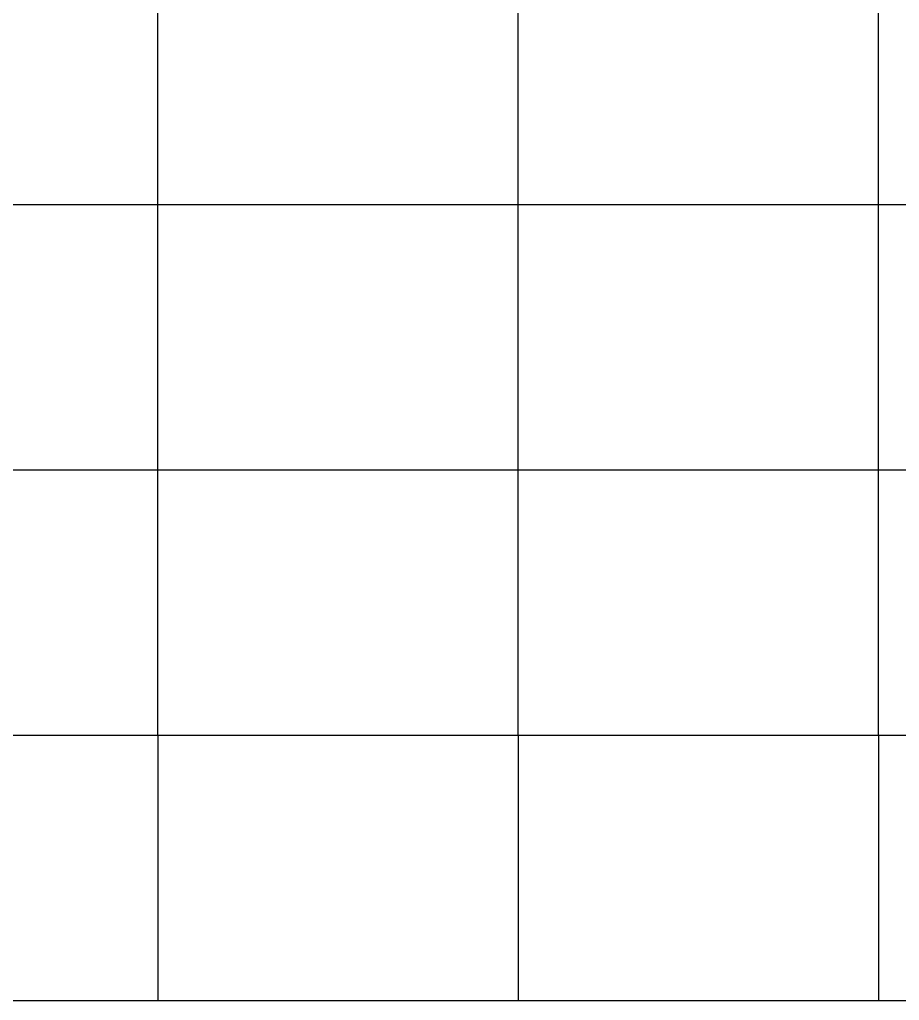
# Model space of a CAD drawing. Header units: millimetres. Extents: x 0 to 6044, y -1712 to 410.
# Drawn here: x 3164 to 4117, y -1712 to -651 of the extents above; entities that cross this region are included whole.
import ezdxf

# ---------------------------------------------------------------- set-up
doc = ezdxf.new("R2010")
doc.units = ezdxf.units.MM

msp = doc.modelspace()

# ---------------------------------------------------------------- linework, layer by layer
for p, q in [((3314, -1424.945), (3314, 297.027)), ((3704, -1424.945), (3704, 297.027)), ((4094, -1424.945), (4094, 297.027)), ((1754, -850.945), (3395.108, -850.945)), ((3395.108, -850.945), (4874, -850.945)), ((1754, -1137.973), (4874, -1137.973)), ((2924, -1424.945), (3314, -1424.945)), ((3314, -1424.945), (3704, -1424.945)), ((3314, -1424.945), (3314, -1711.945)), ((3704, -1424.945), (4094, -1424.945)), ((3704, -1424.945), (3704, -1711.945)), ((4094, -1424.945), (4094, -1711.945)), ((4094, -1424.945), (4484, -1424.945)), ((1754, -1711.945), (4874, -1711.945))]:
    msp.add_line(p, q)

doc.saveas('drawing.dxf')
